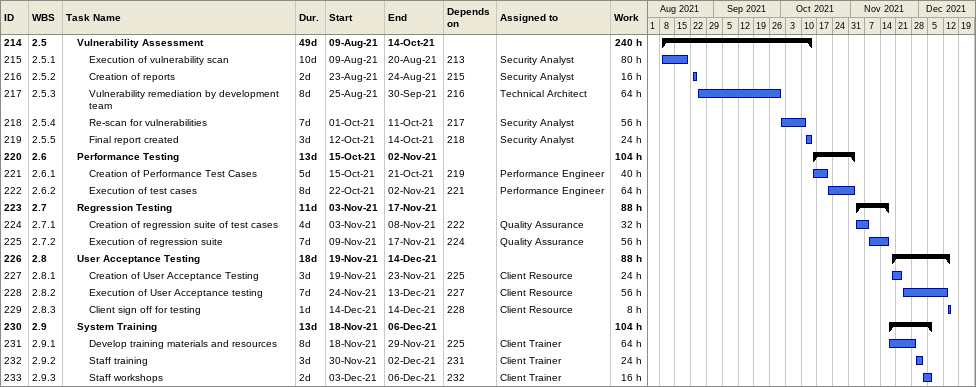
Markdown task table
| ID | WBS | Task | Duration | Start | Finish | Predecessors | Resources | Work (h) |
|---|---|---|---|---|---|---|---|---|
| 214 | 2.5 | **Vulnerability Assessment** | 49d | 2021-08-09 | 2021-10-14 |  |  | 240 |
| 215 | 2.5.1 | Execution of vulnerability scan | 10d | 2021-08-09 | 2021-08-20 | 213 | Security Analyst | 80 |
| 216 | 2.5.2 | Creation of reports | 2d | 2021-08-23 | 2021-08-24 | 215 | Security Analyst | 16 |
| 217 | 2.5.3 | Vulnerability remediation by development team | 8d | 2021-08-25 | 2021-09-30 | 216 | Technical Architect | 64 |
| 218 | 2.5.4 | Re-scan for vulnerabilities | 7d | 2021-10-01 | 2021-10-11 | 217 | Security Analyst | 56 |
| 219 | 2.5.5 | Final report created | 3d | 2021-10-12 | 2021-10-14 | 218 | Security Analyst | 24 |
| 220 | 2.6 | **Performance Testing** | 13d | 2021-10-15 | 2021-11-02 |  |  | 104 |
| 221 | 2.6.1 | Creation of Performance Test Cases | 5d | 2021-10-15 | 2021-10-21 | 219 | Performance Engineer | 40 |
| 222 | 2.6.2 | Execution of test cases | 8d | 2021-10-22 | 2021-11-02 | 221 | Performance Engineer | 64 |
| 223 | 2.7 | **Regression Testing** | 11d | 2021-11-03 | 2021-11-17 |  |  | 88 |
| 224 | 2.7.1 | Creation of regression suite of test cases | 4d | 2021-11-03 | 2021-11-08 | 222 | Quality Assurance | 32 |
| 225 | 2.7.2 | Execution of regression suite | 7d | 2021-11-09 | 2021-11-17 | 224 | Quality Assurance | 56 |
| 226 | 2.8 | **User Acceptance Testing** | 18d | 2021-11-19 | 2021-12-14 |  |  | 88 |
| 227 | 2.8.1 | Creation of User Acceptance Testing | 3d | 2021-11-19 | 2021-11-23 | 225 | Client Resource | 24 |
| 228 | 2.8.2 | Execution of User Acceptance testing | 7d | 2021-11-24 | 2021-12-13 | 227 | Client Resource | 56 |
| 229 | 2.8.3 | Client sign off for testing | 1d | 2021-12-14 | 2021-12-14 | 228 | Client Resource | 8 |
| 230 | 2.9 | **System Training** | 13d | 2021-11-18 | 2021-12-06 |  |  | 104 |
| 231 | 2.9.1 | Develop training materials and resources | 8d | 2021-11-18 | 2021-11-29 | 225 | Client Trainer | 64 |
| 232 | 2.9.2 | Staff training | 3d | 2021-11-30 | 2021-12-02 | 231 | Client Trainer | 24 |
| 233 | 2.9.3 | Staff workshops | 2d | 2021-12-03 | 2021-12-06 | 232 | Client Trainer | 16 |
